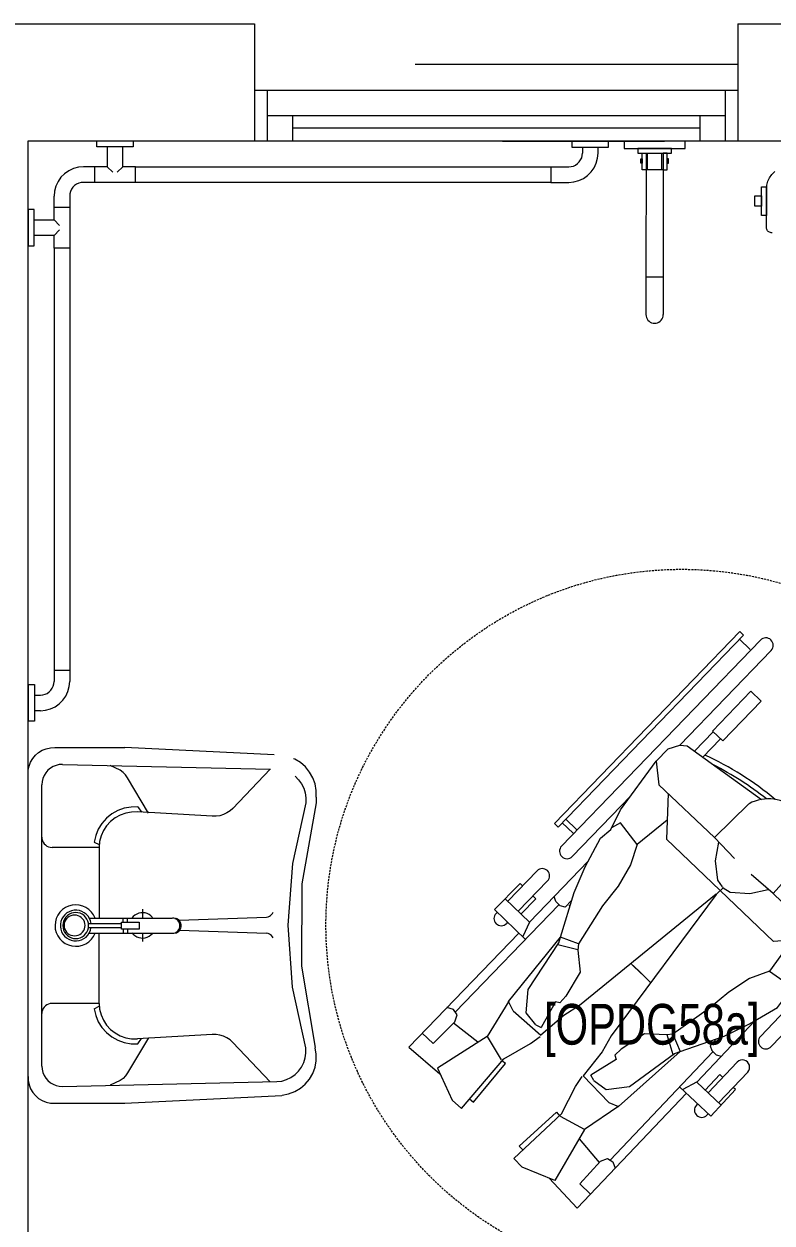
# Model space of a CAD drawing. Header units: millimetres. Extents: x -160614 to 59925, y -157025 to 0.
# Drawn here: x -138058 to -136586, y -96552 to -94193 of the extents above; entities that cross this region are included whole.
import ezdxf

# ---------------------------------------------------------------- set-up
doc = ezdxf.new("R2010")
doc.units = ezdxf.units.MM
doc.header["$LTSCALE"] = 8
doc.linetypes.add('HIDDEN2', pattern=[4.7625, 3.175, -1.5875])
doc.linetypes.add('TRATTEGGIATA', pattern=[0.75, 0.5, -0.25])
doc.layers.get('0').update_dxf_attribs({"color": 9, "lineweight": 5})
for name, color, linetype, lineweight in [('72_EGR_BASE_TEXT', 9, 'Continuous', 5), ('72_EGR_EQP_TAG', 9, 'Continuous', 5), ('Aluminum', 9, 'Continuous', 5), ('LOADING', 9, 'Continuous', 5), ('Proj', 9, 'Continuous', 5), ('SANIT', 9, 'Continuous', 5), ('Walls', 9, 'Continuous', 5)]:
    doc.layers.add(name, color=color, linetype=linetype, lineweight=lineweight)
doc.layers.get('0').off()
doc.layers.get('0').freeze()
doc.styles.add('X3G_ENTITY_2587F9', font='swisscl.ttf', dxfattribs={"height": 200})

# ---------------------------------------------------------------- blocks, each defined once
blk = doc.blocks.new('Wheelchair')
for p, q in [((9688.8, 4580.4), (9636.3, 4519)), ((9688.8, 4580.4), (9913.2, 4363.8)), ((9695.9, 4532.4), (9716, 4554.1)), ((9695.9, 4532.4), (9738.4, 4489.9)), ((9647.3, 4524.1), (9584.2, 4494.7)), ((9709.9, 4426.2), (9647.3, 4524.1)), ((9584.2, 4494.7), (9568.2, 4476.7)), ((9698.4, 4444.2), (9735.9, 4492.5)), ((9738.4, 4489.9), (9752.5, 4485)), ((9752.5, 4485), (9762.6, 4492.4)), ((9968.8, 4285), (9757.7, 4488.8)), ((9762.6, 4492.4), (9766.7, 4505.2)), ((9568.2, 4476.7), (9665.9, 4393.6)), ((9586.8, 4461), (9580.1, 4453.2)), ((9580.1, 4453.2), (9656.4, 4390)), ((9709.9, 4426.2), (9663.7, 4398.5)), ((9779.1, 4383.2), (9709.9, 4426.2)), ((9656.4, 4390), (9661.8, 4397.1)), ((9665.9, 4393.6), (9695.8, 4341.1)), ((9900.5, 4350.6), (9959.2, 4411.4)), ((9934.6, 4342.8), (9980.6, 4390.4)), ((9951.7, 4408.7), (9954.5, 4406)), ((9959.2, 4411.4), (10010.4, 4361.2)), ((9452.6, 4357.1), (9469.8, 4373.8)), ((9469.8, 4373.8), (9557.2, 4280)), ((9759.9, 4375.2), (9711.9, 4320.3)), ((9759.9, 4375.2), (9778.4, 4384.2)), ((9778.4, 4384.2), (9904.8, 4281.6)), ((9933.8, 4386.5), (9932, 4388.3)), ((10015.9, 4307.3), (9956.1, 4365)), ((9975.8, 4385.5), (10035.6, 4327.8)), ((9426, 4292.7), (9452.6, 4357.1)), ((9486.4, 4356), (9493.9, 4363)), ((9493.9, 4363), (9560.4, 4289.7)), ((9732.8, 4330.6), (9756, 4349.7)), ((9756, 4349.7), (9802, 4345.5)), ((9802, 4345.5), (9893.6, 4285.1)), ((9934.3, 4342.8), (9906.5, 4356.1)), ((9934.7, 4342.9), (10054.3, 4227.4)), ((9950.7, 4359.5), (9980.6, 4330.3)), ((10010.4, 4361.2), (10005.8, 4356.5)), ((9695.8, 4341.1), (9709.9, 4321.7)), ((9751.1, 4275.1), (9711.9, 4320.3)), ((9732.8, 4330.6), (9727.3, 4319.9)), ((9778.1, 4291.7), (9727.3, 4319.9)), ((9980.6, 4330.3), (9986.1, 4336)), ((9371.6, 4248.8), (9430.7, 4303.9)), ((9975.4, 4291.3), (9984.9, 4294.4)), ((9526.6, 4234.6), (9426, 4292.7)), ((9526.6, 4234.6), (9552.2, 4282)), ((9560.4, 4289.7), (9553.6, 4283.9)), ((9557.2, 4280), (9611, 4252.4)), ((9770.8, 4244.3), (9751.1, 4275.1)), ((9775.8, 4283), (9778.1, 4291.7)), ((9789, 4271.5), (9775.8, 4283)), ((9836.1, 4243.1), (9789, 4271.5)), ((9890.5, 4287.2), (9880.7, 4247.5)), ((9891.8, 4246.6), (9904.8, 4281.6)), ((9893.6, 4285.1), (9904.8, 4281.6)), ((9904.8, 4281.6), (9992.8, 4255.2)), ((9964, 4272.7), (9966.8, 4282.3)), ((9977.3, 4259.9), (9964, 4272.7)), ((9966.8, 4282.3), (9975.4, 4291.3)), ((10489.5, 3888.5), (10084.1, 4279.7)), ((10129.9, 4278.3), (10109.5, 4257.2)), ((10137.1, 4271.4), (10116.7, 4250.3)), ((10121.6, 4286.3), (10128.5, 4293.5)), ((10121.6, 4286.3), (10499.3, 3921.8)), ((10128.5, 4293.5), (10506.2, 3929)), ((9371.6, 4248.8), (9598.1, 4034.2)), ((9611, 4252.4), (9631.1, 4239.2)), ((9879.4, 4247.6), (9836.1, 4243.1)), ((9891.8, 4246.6), (9879.4, 4247.6)), ((9967.7, 4265.7), (9965.5, 4263.4)), ((9992.8, 4255.2), (10043.4, 4233.2)), ((10183.1, 4143.7), (10063.9, 4258.7)), ((9419.9, 4243.9), (9399.1, 4222.7)), ((9419.9, 4243.9), (9464.3, 4203.2)), ((9508.1, 4245.3), (9461.6, 4205.7)), ((9572.7, 4167.4), (9526.6, 4234.6)), ((9579.9, 4186.9), (9632.5, 4237.3)), ((9679.4, 4200.1), (9632.5, 4237.3)), ((9989.6, 3975.8), (9770.8, 4244.3)), ((9966.5, 4198.9), (9891.8, 4246.6)), ((10043.4, 4233.2), (10099.8, 4203.2)), ((9464.3, 4203.2), (9469.8, 4189.4)), ((9623.1, 4216), (9605.2, 4191.9)), ((9623.1, 4216), (9633.6, 4221.9)), ((9664, 4172.4), (9633.6, 4221.9)), ((9711.1, 4181.9), (9679.4, 4200.1)), ((10099.8, 4203.2), (10116.9, 4183)), ((9462.9, 4179), (9450.3, 4174.3)), ((9469.8, 4189.4), (9462.9, 4179)), ((9679.2, 3982.3), (9466.2, 4184.1)), ((9579.9, 4186.9), (9571.7, 4168)), ((9605.2, 4191.9), (9611.4, 4146.2)), ((9989.1, 3975.3), (9711.1, 4181.9)), ((10005.5, 4168.6), (9966.5, 4198.9)), ((10116.9, 4183), (10155.6, 4163.8)), ((10130.2, 4164), (10120, 4181.2)), ((9571.7, 4168), (9679.8, 4046.3)), ((9672.6, 4175.1), (9664, 4172.4)), ((9684.7, 4162.4), (9672.6, 4175.1)), ((9715.1, 4116.7), (9684.7, 4162.4)), ((10047.5, 4143.9), (10005.5, 4168.6)), ((10087.4, 4131), (10130.2, 4164)), ((10155.6, 4163.8), (10251.2, 4093.6)), ((9611.4, 4146.2), (9675.8, 4057.3)), ((9851.9, 4142.1), (9833.2, 4122.2)), ((9849, 4139.2), (9835.9, 4124.9)), ((10087.4, 4131), (10047.5, 4143.9)), ((10135, 4071.7), (10087.4, 4131)), ((9712.6, 4073.2), (9715.1, 4116.7)), ((9816.8, 4105.4), (9835.9, 4124.9)), ((10204.7, 4088.4), (10101.2, 3978.7)), ((10251.2, 4093.6), (10204.7, 4088.4)), ((10251.2, 4093.6), (10275.8, 4069.8)), ((9673.6, 4060.4), (9712.8, 4071.9)), ((9714.2, 4060.8), (9679.8, 4046.3)), ((9714.2, 4060.8), (9712.6, 4073.2)), ((9765.1, 3988.4), (9714.2, 4060.8)), ((10097.7, 4073.5), (9997.2, 3968.1)), ((10187.6, 4070.2), (10097.7, 4073.5)), ((10275.8, 4069.8), (10283, 4047)), ((9610.7, 4047.5), (9552.6, 3986.2)), ((9619.9, 4014.1), (9605.4, 4041.3)), ((9675.8, 4057.3), (9679.8, 4046.3)), ((9679.8, 4046.3), (9710.1, 3959.6)), ((10283, 4047), (10281.4, 4032.7)), ((10469.2, 3867.5), (10283.1, 4047.1)), ((9576.3, 4012.7), (9574.4, 4014.4)), ((9619.9, 4013.8), (9574.4, 3965.8)), ((9619.9, 4013.8), (9740.6, 3899.4)), ((10281.4, 4032.7), (10176, 3886.7)), ((10271, 4018.3), (10309.2, 3981.4)), ((9554.9, 3993.8), (9557.7, 3991.1)), ((9659, 3934.2), (9598.7, 3991.4)), ((9604, 3997), (9634.5, 3968.4)), ((9691.3, 3987.6), (9681.9, 3984.4)), ((9704.7, 3974.8), (9691.3, 3987.6)), ((9797.1, 3950.8), (9765.1, 3988.4)), ((10294.8, 3967.5), (10259.1, 4001.9)), ((9552.6, 3986.2), (9605, 3937.3)), ((9579.2, 3970.8), (9639.5, 3913.6)), ((9634.5, 3968.4), (9629, 3962.7)), ((9673.3, 3975.3), (9670.6, 3965.7)), ((9681.9, 3984.4), (9673.3, 3975.3)), ((9698.5, 3984.2), (9700.7, 3986.4)), ((9896.3, 3862.9), (9997.1, 3968)), ((9989.1, 3975.3), (9986.9, 3977.9)), ((10002.4, 3961.7), (9989.1, 3975.3)), ((9997.1, 3968.1), (9995.9, 3966.7)), ((10003.8, 3963), (10017, 3972.2)), ((10017, 3972.2), (10055.4, 3976.6)), ((10055.4, 3976.6), (10092.1, 3970.4)), ((10101.2, 3978.7), (10059.8, 3939.5)), ((10101.2, 3978.7), (10167.6, 3911)), ((10310.6, 3982.9), (10291.2, 3962.7)), ((10389.2, 3907.1), (10310.6, 3982.9)), ((9605, 3937.3), (9609.5, 3942)), ((9710.1, 3959.6), (9734.3, 3910)), ((9823.7, 3909.9), (9797.1, 3950.8)), ((9993.9, 3948), (9991.2, 3909.5)), ((10002.4, 3961.7), (9993.9, 3948)), ((10002.4, 3961.7), (10003.2, 3962.2)), ((10291.2, 3962.7), (10369.7, 3886.9)), ((10491.3, 3929.5), (10470.9, 3908.4)), ((10499.3, 3921.8), (10506.2, 3929)), ((9734.3, 3910), (9766.8, 3855.1)), ((9838.4, 3870.6), (9823.7, 3909.9)), ((9991.2, 3909.5), (9999, 3873.1)), ((9991.2, 3863.6), (10028.5, 3906.8)), ((10369.7, 3886.9), (10389.2, 3907.1)), ((9830, 3774.5), (9709.7, 3888.4)), ((9838.4, 3870.6), (9807.3, 3826.4)), ((9899.8, 3825.8), (9838.4, 3870.6)), ((9689.7, 3867.2), (10098.6, 3479.7)), ((9766.8, 3855.1), (9787.8, 3838.9)), ((9886.2, 3755.3), (9991.2, 3863.6)), ((9903.6, 3773.2), (9896.3, 3862.9)), ((9991.2, 3863.6), (10061.7, 3800.3)), ((9684.7, 3829.6), (9677.9, 3822.3)), ((9677.9, 3822.3), (10058.9, 3461.2)), ((9684.7, 3829.6), (10065.8, 3468.5)), ((9693.1, 3821.6), (9713.3, 3842.9)), ((9700.4, 3814.7), (9720.5, 3836)), ((9787.8, 3838.9), (9808.6, 3801)), ((9807.3, 3826.4), (9789.7, 3835.8)), ((9808.6, 3801), (9883.1, 3708.7)), ((9945.2, 3681.2), (10086.4, 3793)), ((9883.1, 3708.7), (9886.2, 3755.3)), ((9883.1, 3708.7), (9907.9, 3685.2)), ((10011, 3670.7), (9975, 3704.8)), ((9907.9, 3685.2), (9931, 3679)), ((9931, 3679), (9945.2, 3681.2)), ((9959.2, 3692.3), (9997.7, 3655.7)), ((10118.7, 3500.9), (9930.9, 3678.8)), ((9996.3, 3654.2), (10015.6, 3674.6)), ((10015.6, 3674.6), (10094.8, 3599.5)), ((10075.5, 3579.1), (9996.3, 3654.2)), ((10094.8, 3599.5), (10075.5, 3579.1)), ((10057.7, 3476.1), (10077.9, 3497.4)), ((10065.8, 3468.5), (10058.9, 3461.2))]:
    blk.add_line(p, q)
at = {"linetype": 'TRATTEGGIATA'}
blk.add_circle((9928.9, 4043.3), 700, dxfattribs=at)
for centre, radius, start, end in [((9941.8, 4398.5), 14.2, 46.0147, 226.0147), ((10025.7, 4317.5), 14.2, 226.0147, 46.0147), ((10074, 4269.2), 14.6, 46.0147, 226.0147), ((9564.6, 4004.1), 14.2, 46.5424, 226.5424), ((9694.4, 4260), 626.4, 320.2511, 335.2615), ((9694.4, 4260), 616.4, 321.5411, 333.0972), ((9649.3, 3923.9), 14.2, 226.5424, 46.5424), ((10097.1, 3872.9), 80.1, 316.0147, 28.3763), ((9699.7, 3877.8), 14.6, 46.5424, 226.5424), ((10479.4, 3878), 14.6, 226.0147, 46.0147), ((10096.6, 3872.4), 80.1, 244.1807, 316.5424), ((9692, 4257.4), 626.4, 297.2956, 312.306), ((9692, 4257.4), 616.4, 299.4599, 311.0159), ((10108.7, 3490.3), 14.6, 226.5424, 46.5424)]:
    blk.add_arc(centre, radius, start, end)
blk = doc.blocks.new('GF1')
at = {"layer": 'Aluminum', "color": 9}
for p, q in [((-137604.3, -94322.6), (-136652.9, -94322.6)), ((-137579.3, -94322.6), (-137579.3, -94422.6)), ((-136677.9, -94322.6), (-136677.9, -94422.6)), ((-137579.3, -94372.6), (-136677.9, -94372.6)), ((-137529.3, -94372.6), (-137529.3, -94422.6)), ((-136727.9, -94372.6), (-136727.9, -94422.6)), ((-136727.9, -94397.6), (-137529.3, -94397.6)), ((-137604.3, -94422.6), (-136652.9, -94422.6))]:
    blk.add_line(p, q, dxfattribs=at)
at = {"layer": 'Proj', "color": 9, "linetype": 'HIDDEN2', "ltscale": 25}
blk.add_line((-136652.9, -94272.6), (-137604.3, -94272.6), dxfattribs=at)
at = {"layer": 'SANIT', "color": 9}
for p, q in [((-137914.5, -94434.3), (-137914.5, -94422.6)), ((-137914.5, -94422.6), (-137842.5, -94422.6)), ((-137842.5, -94434.3), (-137914.5, -94434.3)), ((-137893.8, -94434.3), (-137893.8, -94473.7)), ((-137863.2, -94473.7), (-137863.2, -94434.3)), ((-137842.5, -94422.6), (-137842.5, -94434.3)), ((-137115.8, -94423.3), (-136797.2, -94423.3)), ((-136979.4, -94423.3), (-136907.4, -94423.3)), ((-136979.4, -94423.3), (-136979.4, -94435)), ((-136979.4, -94435), (-136907.4, -94435)), ((-136958.7, -94435), (-136958.7, -94446.7)), ((-136928.1, -94446.7), (-136928.1, -94435)), ((-136907.4, -94435), (-136907.4, -94423.3)), ((-136876.7, -94422.6), (-136876.7, -94437.6)), ((-136876.7, -94437.6), (-136756.7, -94437.6)), ((-136783.4, -94437.6), (-136850.1, -94437.6)), ((-136850.1, -94437.6), (-136850.1, -94446.8)), ((-136783.4, -94446.8), (-136783.4, -94437.6)), ((-136756.7, -94437.6), (-136756.7, -94422.6)), ((-136968.3, -94467.4), (-136965, -94464.1)), ((-136965, -94464.1), (-136962.3, -94460.2)), ((-136962.3, -94460.2), (-136960.3, -94456)), ((-136960.3, -94456), (-136959.1, -94451.4)), ((-136959.1, -94451.4), (-136958.7, -94446.7)), ((-136935.8, -94475.5), (-136931.6, -94466.4)), ((-136931.6, -94466.4), (-136929, -94456.7)), ((-136929, -94456.7), (-136928.1, -94446.7)), ((-136850.1, -94446.8), (-136783.4, -94446.8)), ((-136844.1, -94457.8), (-136841.1, -94457.8)), ((-136844.1, -94466.6), (-136844.1, -94457.8)), ((-136841.1, -94466.6), (-136844.1, -94466.6)), ((-136841.1, -94446.8), (-136833.7, -94446.8)), ((-136841.1, -94479.6), (-136841.1, -94446.8)), ((-136841.1, -94457.8), (-136841.1, -94466.6)), ((-136833.7, -94446.8), (-136833.8, -94690.7)), ((-136833.7, -94446.8), (-136833.7, -94479.6)), ((-136830.7, -94479.6), (-136830.7, -94446.8)), ((-136802.7, -94479.6), (-136802.7, -94446.8)), ((-136799.7, -94446.8), (-136799.8, -94690.7)), ((-136792.4, -94446.8), (-136799.7, -94446.8)), ((-136799.7, -94446.8), (-136799.7, -94479.6)), ((-136792.4, -94479.6), (-136792.4, -94446.8)), ((-136789.4, -94457.8), (-136792.4, -94457.8)), ((-136792.4, -94457.8), (-136792.4, -94466.6)), ((-136792.4, -94466.6), (-136789.4, -94466.6)), ((-136789.4, -94466.6), (-136789.4, -94457.8)), ((-137977.7, -94487.2), (-137984.8, -94494.3)), ((-137969.4, -94481.5), (-137977.7, -94487.2)), ((-137960.3, -94477.2), (-137969.4, -94481.5)), ((-137950.6, -94474.6), (-137960.3, -94477.2)), ((-137940.6, -94473.7), (-137950.6, -94474.6)), ((-137919, -94473.7), (-137940.6, -94473.7)), ((-137919, -94473.7), (-137919, -94504.3)), ((-137893.8, -94473.7), (-137919, -94473.7)), ((-137893.8, -94473.7), (-137883, -94484.5)), ((-137863.2, -94473.7), (-137874, -94484.5)), ((-137838, -94473.7), (-137863.2, -94473.7)), ((-137838, -94504.3), (-137838, -94473.7)), ((-137838, -94473.7), (-137020.8, -94473.7)), ((-137020.8, -94473.7), (-137020.8, -94504.3)), ((-137020.8, -94473.7), (-136985.7, -94473.7)), ((-136985.7, -94473.7), (-136981, -94473.3)), ((-136981, -94473.3), (-136976.5, -94472.1)), ((-136976.5, -94472.1), (-136972.2, -94470.1)), ((-136972.2, -94470.1), (-136968.3, -94467.4)), ((-136948.7, -94490.9), (-136941.6, -94483.8)), ((-136941.6, -94483.8), (-136935.8, -94475.5)), ((-136833.7, -94479.6), (-136841.1, -94479.6)), ((-136799.7, -94479.6), (-136833.7, -94479.6)), ((-136799.7, -94479.6), (-136792.4, -94479.6)), ((-136590.5, -94495.1), (-136586, -94488.7)), ((-136586, -94488.7), (-136580.5, -94483.1)), ((-137994.8, -94511.6), (-137997.4, -94521.3)), ((-137990.5, -94502.5), (-137994.8, -94511.6)), ((-137984.8, -94494.3), (-137990.5, -94502.5)), ((-137961.3, -94514), (-137964, -94517.8)), ((-137958, -94510.7), (-137961.3, -94514)), ((-137954.1, -94508), (-137958, -94510.7)), ((-137949.9, -94506), (-137954.1, -94508)), ((-137945.3, -94504.7), (-137949.9, -94506)), ((-137940.6, -94504.3), (-137945.3, -94504.7)), ((-137020.8, -94504.3), (-137940.6, -94504.3)), ((-137020.8, -94504.3), (-136985.7, -94504.3)), ((-136985.7, -94504.3), (-136975.7, -94503.5)), ((-136975.7, -94503.5), (-136966, -94500.9)), ((-136966, -94500.9), (-136956.9, -94496.6)), ((-136956.9, -94496.6), (-136948.7, -94490.9)), ((-136606.5, -94569.6), (-136606.5, -94513.1)), ((-136606.5, -94513.1), (-136596.5, -94513.1)), ((-136596.5, -94517.6), (-136595.8, -94509.8)), ((-136596.5, -94593.4), (-136596.5, -94513.1)), ((-136596.5, -94513.1), (-136596.5, -94569.6)), ((-136595.8, -94509.8), (-136593.8, -94502.2)), ((-136593.8, -94502.2), (-136590.5, -94495.1)), ((-137997.4, -94521.3), (-137998.2, -94531.3)), ((-137998.2, -94552.9), (-137998.2, -94531.3)), ((-137967.2, -94526.6), (-137967.6, -94531.3)), ((-137967.6, -94531.3), (-137967.6, -94633.9)), ((-137966, -94522.1), (-137967.2, -94526.6)), ((-137964, -94517.8), (-137966, -94522.1)), ((-136619.5, -94551.1), (-136619.5, -94530.6)), ((-136619.5, -94530.6), (-136606.5, -94530.6)), ((-136606.5, -94530.6), (-136606.5, -94551.1)), ((-136596.5, -94565.6), (-136596.5, -94517.6)), ((-138037.7, -94557.4), (-138049.4, -94557.4)), ((-138049.4, -94557.4), (-138049.4, -94629.4)), ((-138037.7, -94629.4), (-138037.7, -94557.4)), ((-137998.2, -94578.1), (-137998.2, -94552.9)), ((-137998.2, -94552.9), (-137967.6, -94552.9)), ((-136606.5, -94551.1), (-136619.5, -94551.1)), ((-138037.7, -94578.1), (-137998.2, -94578.1)), ((-137998.2, -94578.1), (-137987.4, -94588.9)), ((-136596.5, -94569.6), (-136606.5, -94569.6)), ((-137998.2, -94608.7), (-138037.7, -94608.7)), ((-137998.2, -94608.7), (-137987.4, -94597.9)), ((-137998.2, -94633.9), (-137998.2, -94608.7)), ((-136596.4, -94595.1), (-136596.5, -94593.4)), ((-136596, -94596.6), (-136596.4, -94595.1)), ((-136595.3, -94598.1), (-136596, -94596.6)), ((-136594.5, -94599.5), (-136595.3, -94598.1)), ((-136593.4, -94600.7), (-136594.5, -94599.5)), ((-136592.1, -94601.7), (-136593.4, -94600.7)), ((-136590.6, -94602.5), (-136592.1, -94601.7)), ((-136589.1, -94603.1), (-136590.6, -94602.5)), ((-136587.5, -94603.4), (-136589.1, -94603.1)), ((-136585.8, -94603.4), (-136587.5, -94603.4)), ((-138049.4, -94629.4), (-138037.7, -94629.4)), ((-137967.6, -94633.9), (-137998.2, -94633.9)), ((-137998.2, -94633.9), (-137998.2, -95464.7)), ((-137967.6, -94633.9), (-137967.6, -95464.7)), ((-136833.8, -94690.7), (-136833.8, -94764.4)), ((-136799.8, -94690.7), (-136833.8, -94690.7)), ((-136799.8, -94690.7), (-136799.8, -94764.4)), ((-136833.8, -94764.4), (-136833.5, -94767.4)), ((-136833.5, -94767.4), (-136832.7, -94770.2)), ((-136832.7, -94770.2), (-136831.5, -94772.9)), ((-136831.5, -94772.9), (-136829.8, -94775.3)), ((-136803.7, -94775.3), (-136802, -94772.9)), ((-136802, -94772.9), (-136800.8, -94770.2)), ((-136800.8, -94770.2), (-136800, -94767.4)), ((-136800, -94767.4), (-136799.8, -94764.4)), ((-136829.8, -94775.3), (-136827.7, -94777.4)), ((-136827.7, -94777.4), (-136825.3, -94779.1)), ((-136825.3, -94779.1), (-136822.6, -94780.4)), ((-136822.6, -94780.4), (-136819.7, -94781.1)), ((-136819.7, -94781.1), (-136816.8, -94781.4)), ((-136816.8, -94781.4), (-136813.8, -94781.1)), ((-136813.8, -94781.1), (-136810.9, -94780.4)), ((-136810.9, -94780.4), (-136808.3, -94779.1)), ((-136808.3, -94779.1), (-136805.8, -94777.4)), ((-136805.8, -94777.4), (-136803.7, -94775.3)), ((-137998.2, -95464.7), (-137998.2, -95486.3)), ((-137967.6, -95464.7), (-137998.1, -95464.7)), ((-137967.6, -95464.7), (-137967.6, -95486.3)), ((-138048.6, -95564.6), (-138048.6, -95492.6)), ((-138048.6, -95492.6), (-138036.9, -95492.6)), ((-138036.9, -95492.6), (-138036.9, -95564.6)), ((-138007.9, -95507), (-138004.6, -95503.6)), ((-138004.6, -95503.6), (-138001.9, -95499.8)), ((-138001.9, -95499.8), (-137999.9, -95495.5)), ((-137999.9, -95495.5), (-137998.6, -95491)), ((-137998.6, -95491), (-137998.2, -95486.3)), ((-137971.1, -95506), (-137968.5, -95496.3)), ((-137968.5, -95496.3), (-137967.6, -95486.3)), ((-138036.9, -95513.3), (-138025.2, -95513.3)), ((-138025.2, -95513.3), (-138020.5, -95512.9)), ((-138020.5, -95512.9), (-138016, -95511.6)), ((-138016, -95511.6), (-138011.7, -95509.7)), ((-138011.7, -95509.7), (-138007.9, -95507)), ((-137988.2, -95530.4), (-137981.1, -95523.3)), ((-137981.1, -95523.3), (-137975.4, -95515.1)), ((-137975.4, -95515.1), (-137971.1, -95506)), ((-138025.2, -95543.9), (-138036.9, -95543.9)), ((-138025.2, -95543.9), (-138015.2, -95543)), ((-138015.2, -95543), (-138005.5, -95540.4)), ((-138005.5, -95540.4), (-137996.4, -95536.2)), ((-137996.4, -95536.2), (-137988.2, -95530.4)), ((-138036.9, -95564.6), (-138048.6, -95564.6)), ((-138028.7, -95626), (-138021.5, -95621.7)), ((-138021.5, -95621.7), (-138013.7, -95618.6)), ((-138013.7, -95618.6), (-138005.5, -95616.9)), ((-138005.5, -95616.9), (-137997.1, -95616.5)), ((-137997.1, -95616.5), (-137859, -95616.5)), ((-137565.6, -95630.8), (-137859, -95616.5)), ((-138047.6, -95652.7), (-138044.6, -95645)), ((-138044.6, -95645), (-138040.4, -95637.8)), ((-138040.4, -95637.8), (-138035, -95631.4)), ((-138035, -95631.4), (-138028.7, -95626)), ((-137524.7, -95639.4), (-137527.5, -95638.4)), ((-137513.6, -95646), (-137524.7, -95639.4)), ((-137503.7, -95654.5), (-137513.6, -95646)), ((-138049.4, -95669.1), (-138049.2, -95660.9)), ((-138049.2, -95660.9), (-138047.6, -95652.7)), ((-138014.6, -95665.8), (-138018, -95671.2)), ((-138010.5, -95661), (-138014.6, -95665.8)), ((-138005.6, -95656.9), (-138010.5, -95661)), ((-138000.1, -95653.7), (-138005.6, -95656.9)), ((-137994.2, -95651.4), (-138000.1, -95653.7)), ((-137988, -95650), (-137994.2, -95651.4)), ((-137981.6, -95649.6), (-137988, -95650)), ((-137981.6, -95649.6), (-137572.4, -95658.7)), ((-137868.2, -95661), (-137887.7, -95651.7)), ((-137862.6, -95665.2), (-137868.2, -95661)), ((-137857.8, -95670.3), (-137862.6, -95665.2)), ((-137853.7, -95676), (-137857.8, -95670.3)), ((-137573, -95658.7), (-137646.7, -95736)), ((-137495.5, -95664.5), (-137503.7, -95654.5)), ((-137489.1, -95675.7), (-137495.5, -95664.5)), ((-138022, -95683.3), (-138022.5, -95689.6)), ((-138022.5, -96243.1), (-138022.5, -95689.6)), ((-138020.5, -95677.1), (-138022, -95683.3)), ((-138018, -95671.2), (-138020.5, -95677.1)), ((-137812.8, -95745.2), (-137853.7, -95676)), ((-137524.2, -95673), (-137517.2, -95679.8)), ((-137517.2, -95679.8), (-137511.5, -95687.7)), ((-137511.5, -95687.7), (-137507, -95696.4)), ((-137484.7, -95687.9), (-137489.1, -95675.7)), ((-137482.6, -95700.7), (-137484.7, -95687.9)), ((-137507, -95696.4), (-137504.1, -95705.6)), ((-137504.1, -95705.6), (-137502.7, -95715.2)), ((-137502.7, -95715.2), (-137503, -95724.9)), ((-137482.6, -95713.7), (-137482.6, -95700.7)), ((-137482.6, -95713.7), (-137482.6, -95724.9)), ((-137872.9, -95740.4), (-137884.7, -95747)), ((-137860.2, -95735.8), (-137872.9, -95740.4)), ((-137846.9, -95733.4), (-137860.2, -95735.8)), ((-137833.3, -95733.2), (-137846.9, -95733.4)), ((-137833.3, -95733.2), (-137826.6, -95743.6)), ((-137652.2, -95740.9), (-137658.4, -95745)), ((-137646.7, -95736), (-137652.2, -95740.9)), ((-137503, -95724.9), (-137529.4, -95844.3)), ((-137482.6, -95724.9), (-137510.6, -95884.5)), ((-137895.2, -95755.4), (-137904.2, -95765.5)), ((-137884.7, -95747), (-137895.2, -95755.4)), ((-137887.4, -95761.8), (-137895.2, -95770.3)), ((-137878.3, -95754.7), (-137887.4, -95761.8)), ((-137868.2, -95749.2), (-137878.3, -95754.7)), ((-137857.2, -95745.4), (-137868.2, -95749.2)), ((-137845.8, -95743.3), (-137857.2, -95745.4)), ((-137834.3, -95743.1), (-137845.8, -95743.3)), ((-137687, -95751.6), (-137834.3, -95743.1)), ((-137679.5, -95751.5), (-137687, -95751.6)), ((-137672.2, -95750.4), (-137679.5, -95751.5)), ((-137665.1, -95748.2), (-137672.2, -95750.4)), ((-137658.4, -95745), (-137665.1, -95748.2)), ((-137911.3, -95776.9), (-137916.3, -95789.3)), ((-137904.2, -95765.5), (-137911.3, -95776.9)), ((-137901.4, -95779.9), (-137906, -95790.3)), ((-137895.2, -95770.3), (-137901.4, -95779.9)), ((-138022.5, -95792.8), (-138022.2, -95796.3)), ((-138022.2, -95796.3), (-138021.3, -95799.6)), ((-138021.3, -95799.6), (-138019.8, -95802.8)), ((-138019.8, -95802.8), (-138017.8, -95805.6)), ((-138017.8, -95805.6), (-138015.3, -95808.1)), ((-138015.3, -95808.1), (-138012.4, -95810.1)), ((-138012.4, -95810.1), (-138009.2, -95811.5)), ((-138009.2, -95811.5), (-138005.8, -95812.4)), ((-137916.3, -95789.3), (-137919.2, -95802.3)), ((-137919.2, -95802.3), (-137909.6, -95807.3)), ((-137908.9, -95801.4), (-137909.8, -95812.8)), ((-137906, -95790.3), (-137908.9, -95801.4)), ((-138005.8, -95812.4), (-138002.2, -95812.8)), ((-137909.8, -95812.8), (-138002.2, -95812.8)), ((-137909.8, -95812.8), (-137909.8, -95952)), ((-137529.4, -95844.3), (-137538.4, -95966.1)), ((-137510.6, -95884.5), (-137511.3, -96046.6)), ((-137969.7, -95928.3), (-137976.1, -95931.3)), ((-137962.9, -95926.4), (-137969.7, -95928.3)), ((-137955.9, -95925.8), (-137962.9, -95926.4)), ((-137948.8, -95926.4), (-137955.9, -95925.8)), ((-137942, -95928.2), (-137948.8, -95926.4)), ((-137935.6, -95931.1), (-137942, -95928.2)), ((-137994, -95952.5), (-137995.8, -95959.3)), ((-137991, -95946.1), (-137994, -95952.5)), ((-137986.9, -95940.3), (-137991, -95946.1)), ((-137981.9, -95935.3), (-137986.9, -95940.3)), ((-137980.5, -95949.2), (-137983.1, -95953.7)), ((-137976.1, -95931.3), (-137981.9, -95935.3)), ((-137977.2, -95945.3), (-137980.5, -95949.2)), ((-137975.1, -95950.1), (-137977.6, -95953.8)), ((-137973.2, -95941.9), (-137977.2, -95945.3)), ((-137974, -95953.2), (-137976, -95956.2)), ((-137971.9, -95947), (-137975.1, -95950.1)), ((-137971.4, -95950.7), (-137974, -95953.2)), ((-137968.8, -95939.3), (-137973.2, -95941.9)), ((-137968.3, -95944.4), (-137971.9, -95947)), ((-137968.4, -95948.7), (-137971.4, -95950.7)), ((-137963.9, -95937.4), (-137968.8, -95939.3)), ((-137965.2, -95947.2), (-137968.4, -95948.7)), ((-137964.3, -95942.5), (-137968.3, -95944.4)), ((-137961.7, -95946.3), (-137965.2, -95947.2)), ((-137960.1, -95941.4), (-137964.3, -95942.5)), ((-137958.8, -95936.5), (-137963.9, -95937.4)), ((-137958.1, -95946), (-137961.7, -95946.3)), ((-137955.7, -95941), (-137960.1, -95941.4)), ((-137953.6, -95936.4), (-137958.8, -95936.5)), ((-137954.5, -95946.3), (-137958.1, -95946)), ((-137951.3, -95941.4), (-137955.7, -95941)), ((-137951, -95947.2), (-137954.5, -95946.3)), ((-137948.5, -95937.2), (-137953.6, -95936.4)), ((-137947, -95942.5), (-137951.3, -95941.4)), ((-137947.7, -95948.7), (-137951, -95947.2)), ((-137943.6, -95938.8), (-137948.5, -95937.2)), ((-137944.8, -95950.7), (-137947.7, -95948.7)), ((-137943, -95944.4), (-137947, -95942.5)), ((-137942.2, -95953.2), (-137944.8, -95950.7)), ((-137939, -95941.3), (-137943.6, -95938.8)), ((-137939.4, -95947), (-137943, -95944.4)), ((-137940.1, -95956.2), (-137942.2, -95953.2)), ((-137936.3, -95950.1), (-137939.4, -95947)), ((-137934.9, -95944.5), (-137939, -95941.3)), ((-137933.7, -95953.8), (-137936.3, -95950.1)), ((-137929.7, -95935.1), (-137935.6, -95931.1)), ((-137931.4, -95948.4), (-137934.9, -95944.5)), ((-137928.7, -95952.8), (-137931.4, -95948.4)), ((-137924.7, -95940), (-137929.7, -95935.1)), ((-137929.1, -95952), (-137766, -95952)), ((-137926.7, -95957.6), (-137928.7, -95952.8)), ((-137920.6, -95945.8), (-137924.7, -95940)), ((-137917.5, -95952.1), (-137920.6, -95945.8)), ((-137862.6, -95959.7), (-137862.6, -95951.6)), ((-137853.7, -95959.7), (-137853.7, -95951.6)), ((-137842.4, -95949), (-137845.1, -95952.3)), ((-137839.2, -95946.2), (-137842.4, -95949)), ((-137835.6, -95944), (-137839.2, -95946.2)), ((-137831.7, -95942.4), (-137835.6, -95944)), ((-137827.5, -95941.6), (-137831.7, -95942.4)), ((-137823.3, -95941.4), (-137827.5, -95941.6)), ((-137824.4, -95934.6), (-137824.4, -95952)), ((-137819.1, -95941.9), (-137823.3, -95941.4)), ((-137815, -95943.2), (-137819.1, -95941.9)), ((-137811.3, -95945.1), (-137815, -95943.2)), ((-137807.8, -95947.6), (-137811.3, -95945.1)), ((-137804.9, -95950.7), (-137807.8, -95947.6)), ((-137762.9, -95952.2), (-137765.5, -95952)), ((-137760.4, -95952.9), (-137762.9, -95952.2)), ((-137760.6, -95952.8), (-137757.5, -95952.8)), ((-137758.1, -95954), (-137760.4, -95952.9)), ((-137755.2, -95954), (-137757.5, -95952.8)), ((-137752.4, -95956), (-137580.1, -95949.8)), ((-137580.1, -95949.8), (-137577.3, -95949.2)), ((-137577.3, -95949.2), (-137574.8, -95948.2)), ((-137574.8, -95948.2), (-137572.4, -95946.8)), ((-137572.4, -95946.8), (-137570.3, -95944.9)), ((-137570.3, -95944.9), (-137568.5, -95942.8)), ((-137568.5, -95942.8), (-137567.2, -95940.4)), ((-137995.8, -95959.3), (-137996.5, -95966.3)), ((-137996.5, -95966.3), (-137995.9, -95973.4)), ((-137995.9, -95973.4), (-137994.2, -95980.2)), ((-137985.8, -95963.7), (-137985.9, -95968.9)), ((-137985.9, -95968.9), (-137985.1, -95974)), ((-137984.9, -95958.6), (-137985.8, -95963.7)), ((-137985.1, -95974), (-137983.4, -95978.9)), ((-137983.1, -95953.7), (-137984.9, -95958.6)), ((-137980.6, -95962.2), (-137981, -95966.6)), ((-137981, -95966.6), (-137980.6, -95971.1)), ((-137979.5, -95957.8), (-137980.6, -95962.2)), ((-137980.6, -95971.1), (-137979.5, -95975.4)), ((-137977.6, -95953.8), (-137979.5, -95957.8)), ((-137979.5, -95975.4), (-137977.6, -95979.5)), ((-137978.5, -95962.8), (-137978.8, -95966.4)), ((-137978.8, -95966.4), (-137978.5, -95969.9)), ((-137977.6, -95959.4), (-137978.5, -95962.8)), ((-137978.5, -95969.9), (-137977.6, -95973.3)), ((-137976, -95956.2), (-137977.6, -95959.4)), ((-137977.6, -95973.3), (-137976, -95976.6)), ((-137976, -95976.6), (-137974, -95979.5)), ((-137942.2, -95979.5), (-137940.1, -95976.6)), ((-137938.6, -95959.4), (-137940.1, -95956.2)), ((-137940.1, -95976.6), (-137938.6, -95973.3)), ((-137937.7, -95962.8), (-137938.6, -95959.4)), ((-137938.6, -95973.3), (-137937.7, -95969.9)), ((-137937.4, -95966.4), (-137937.7, -95962.8)), ((-137937.7, -95969.9), (-137937.4, -95966.4)), ((-137931.9, -95957.8), (-137933.7, -95953.8)), ((-137933.7, -95979.5), (-137931.9, -95975.4)), ((-137930.7, -95962.2), (-137931.9, -95957.8)), ((-137931.9, -95975.4), (-137930.7, -95971.1)), ((-137930.3, -95966.6), (-137930.7, -95962.2)), ((-137930.7, -95971.1), (-137930.3, -95966.6)), ((-137930.3, -95962.6), (-137865.4, -95962.6)), ((-137930.3, -95970.6), (-137865.4, -95970.6)), ((-137929, -95981), (-137926.9, -95976.3)), ((-137926.9, -95976.3), (-137925.7, -95971.2)), ((-137925.6, -95962.6), (-137926.7, -95957.6)), ((-137925.7, -95971.2), (-137925.7, -95971.2)), ((-137865.4, -95959.7), (-137831.2, -95959.7)), ((-137865.4, -95974), (-137865.4, -95959.7)), ((-137831.2, -95974), (-137865.4, -95974)), ((-137862.6, -95974), (-137862.6, -95981.6)), ((-137853.7, -95974), (-137853.7, -95981.6)), ((-137831.2, -95959.7), (-137831.2, -95974)), ((-137756, -95955.5), (-137758.1, -95954)), ((-137754.1, -95957.3), (-137756, -95955.5)), ((-137756, -95978.2), (-137754.1, -95976.3)), ((-137753.2, -95955.5), (-137755.2, -95954)), ((-137752.7, -95959.4), (-137754.1, -95957.3)), ((-137754.1, -95976.3), (-137752.7, -95974.2)), ((-137751.5, -95957.4), (-137753.2, -95955.5)), ((-137753.2, -95978.1), (-137751.5, -95976.2)), ((-137751.6, -95961.7), (-137752.7, -95959.4)), ((-137752.7, -95974.2), (-137751.6, -95971.9)), ((-137750.9, -95964.2), (-137751.6, -95961.7)), ((-137751.6, -95971.9), (-137750.9, -95969.4)), ((-137750.1, -95959.5), (-137751.5, -95957.4)), ((-137751.5, -95976.2), (-137750.1, -95974.1)), ((-137751.4, -95976), (-137580.1, -95981.7)), ((-137750.7, -95966.8), (-137750.9, -95964.2)), ((-137750.9, -95969.4), (-137750.7, -95966.8)), ((-137749, -95961.8), (-137750.1, -95959.5)), ((-137750.1, -95974.1), (-137749, -95971.8)), ((-137748.4, -95964.3), (-137749, -95961.8)), ((-137749, -95971.8), (-137748.4, -95969.3)), ((-137748.2, -95966.8), (-137748.4, -95964.3)), ((-137748.4, -95969.3), (-137748.2, -95966.8)), ((-137538.4, -95966.1), (-137529.7, -96088.1)), ((-137994.2, -95980.2), (-137991.2, -95986.7)), ((-137991.2, -95986.7), (-137987.2, -95992.5)), ((-137987.2, -95992.5), (-137982.3, -95997.6)), ((-137983.4, -95978.9), (-137980.9, -95983.5)), ((-137982.3, -95997.6), (-137976.6, -96001.7)), ((-137980.9, -95983.5), (-137977.6, -95987.5)), ((-137977.6, -95979.5), (-137975.1, -95983.1)), ((-137977.6, -95987.5), (-137973.7, -95991)), ((-137975.1, -95983.1), (-137971.9, -95986.3)), ((-137974, -95979.5), (-137971.4, -95982)), ((-137973.7, -95991), (-137969.3, -95993.7)), ((-137971.9, -95986.3), (-137968.3, -95988.8)), ((-137971.4, -95982), (-137968.4, -95984)), ((-137969.3, -95993.7), (-137964.5, -95995.6)), ((-137968.4, -95984), (-137965.2, -95985.5)), ((-137968.3, -95988.8), (-137964.3, -95990.7)), ((-137965.2, -95985.5), (-137961.7, -95986.5)), ((-137964.5, -95995.6), (-137959.4, -95996.7)), ((-137964.3, -95990.7), (-137960.1, -95991.9)), ((-137961.7, -95986.5), (-137958.1, -95986.8)), ((-137960.1, -95991.9), (-137955.7, -95992.3)), ((-137959.4, -95996.7), (-137954.2, -95996.9)), ((-137958.1, -95986.8), (-137954.5, -95986.5)), ((-137955.7, -95992.3), (-137951.3, -95991.9)), ((-137954.5, -95986.5), (-137951, -95985.5)), ((-137954.2, -95996.9), (-137949.1, -95996.2)), ((-137951.3, -95991.9), (-137947, -95990.7)), ((-137951, -95985.5), (-137947.7, -95984)), ((-137949.1, -95996.2), (-137944.1, -95994.7)), ((-137947.7, -95984), (-137944.8, -95982)), ((-137947, -95990.7), (-137943, -95988.8)), ((-137944.8, -95982), (-137942.2, -95979.5)), ((-137944.1, -95994.7), (-137939.5, -95992.3)), ((-137943, -95988.8), (-137939.4, -95986.3)), ((-137939.5, -95992.3), (-137935.4, -95989.2)), ((-137939.4, -95986.3), (-137936.3, -95983.1)), ((-137936.3, -95983.1), (-137933.7, -95979.5)), ((-137936, -96002.4), (-137930.2, -95998.5)), ((-137935.4, -95989.2), (-137931.8, -95985.4)), ((-137931.8, -95985.4), (-137929, -95981)), ((-137930.2, -95998.5), (-137925, -95993.6)), ((-137929.3, -95981.6), (-137765.5, -95981.6)), ((-137925, -95993.6), (-137920.8, -95987.9)), ((-137920.8, -95987.9), (-137917.7, -95981.6)), ((-137917.7, -95981.6), (-137917.7, -95981.6)), ((-137909.8, -96120), (-137909.8, -95981)), ((-137844.4, -95981), (-137842.5, -95983.6)), ((-137842.5, -95983.6), (-137839.3, -95986.4)), ((-137839.3, -95986.4), (-137835.7, -95988.6)), ((-137835.7, -95988.6), (-137831.8, -95990.2)), ((-137831.8, -95990.2), (-137827.6, -95991.1)), ((-137827.6, -95991.1), (-137823.4, -95991.3)), ((-137824.4, -95981), (-137824.4, -95998.1)), ((-137823.4, -95991.3), (-137819.2, -95990.8)), ((-137819.2, -95990.8), (-137815.1, -95989.6)), ((-137815.1, -95989.6), (-137811.4, -95987.7)), ((-137811.4, -95987.7), (-137807.9, -95985.2)), ((-137807.9, -95985.2), (-137805, -95982.1)), ((-137765.5, -95981.6), (-137762.9, -95981.4)), ((-137762.9, -95981.4), (-137760.4, -95980.7)), ((-137760.6, -95980.8), (-137757.5, -95980.8)), ((-137760.4, -95980.7), (-137758.1, -95979.6)), ((-137758.1, -95979.6), (-137756, -95978.2)), ((-137757.5, -95980.8), (-137755.2, -95979.6)), ((-137755.2, -95979.6), (-137753.2, -95978.1)), ((-137577.3, -95982.2), (-137580.1, -95981.7)), ((-137574.8, -95983.3), (-137577.3, -95982.2)), ((-137572.4, -95984.7), (-137574.8, -95983.3)), ((-137570.3, -95986.5), (-137572.4, -95984.7)), ((-137568.5, -95988.7), (-137570.3, -95986.5)), ((-137567.2, -95991.1), (-137568.5, -95988.7)), ((-137976.6, -96001.7), (-137970.2, -96004.8)), ((-137970.2, -96004.8), (-137963.4, -96006.7)), ((-137963.4, -96006.7), (-137956.4, -96007.4)), ((-137956.4, -96007.4), (-137949.4, -96007)), ((-137949.4, -96007), (-137942.5, -96005.3)), ((-137942.5, -96005.3), (-137936, -96002.4)), ((-137511.3, -96046.6), (-137484.8, -96206.4)), ((-137529.7, -96088.1), (-137503.7, -96207.5)), ((-138022.2, -96136.4), (-138022.5, -96139.9)), ((-138021.3, -96133.1), (-138022.2, -96136.4)), ((-138019.8, -96129.9), (-138021.3, -96133.1)), ((-138017.8, -96127.1), (-138019.8, -96129.9)), ((-138015.3, -96124.6), (-138017.8, -96127.1)), ((-138012.4, -96122.6), (-138015.3, -96124.6)), ((-138009.2, -96121.2), (-138012.4, -96122.6)), ((-138005.8, -96120.3), (-138009.2, -96121.2)), ((-138002.2, -96120), (-138005.8, -96120.3)), ((-137909.8, -96120), (-138002.2, -96120)), ((-137919.2, -96130.4), (-137909.6, -96125.4)), ((-137919.2, -96130.4), (-137916.3, -96143.5)), ((-137909.8, -96120), (-137908.9, -96131.3)), ((-137908.9, -96131.3), (-137906, -96142.4)), ((-137916.3, -96143.5), (-137911.3, -96155.8)), ((-137911.3, -96155.8), (-137904.2, -96167.2)), ((-137906, -96142.4), (-137901.4, -96152.9)), ((-137901.4, -96152.9), (-137895.2, -96162.4)), ((-137895.2, -96162.4), (-137887.4, -96170.9)), ((-137904.2, -96167.2), (-137895.2, -96177.3)), ((-137895.2, -96177.3), (-137884.7, -96185.7)), ((-137887.4, -96170.9), (-137878.3, -96178)), ((-137884.7, -96185.7), (-137872.9, -96192.3)), ((-137878.3, -96178), (-137868.2, -96183.5)), ((-137868.2, -96183.5), (-137857.2, -96187.4)), ((-137857.2, -96187.4), (-137845.8, -96189.4)), ((-137812.8, -96187.6), (-137853.7, -96256.7)), ((-137845.8, -96189.4), (-137834.3, -96189.6)), ((-137687, -96181.1), (-137834.3, -96189.6)), ((-137833.3, -96199.5), (-137826.6, -96189.1)), ((-137679.5, -96181.2), (-137687, -96181.1)), ((-137672.2, -96182.3), (-137679.5, -96181.2)), ((-137665.1, -96184.5), (-137672.2, -96182.3)), ((-137658.4, -96187.7), (-137665.1, -96184.5)), ((-137652.2, -96191.8), (-137658.4, -96187.7)), ((-137872.9, -96192.3), (-137860.2, -96196.9)), ((-137860.2, -96196.9), (-137846.9, -96199.3)), ((-137846.9, -96199.3), (-137833.3, -96199.5)), ((-137646.7, -96196.7), (-137652.2, -96191.8)), ((-137573, -96274), (-137646.7, -96196.7)), ((-137503.7, -96207.5), (-137503.7, -96207.5)), ((-137502.8, -96217.5), (-137503, -96207.8)), ((-137482.5, -96219.9), (-137484.6, -96207.2)), ((-137511.5, -96245), (-137507.1, -96236.4)), ((-137507.1, -96236.4), (-137504.1, -96227.1)), ((-137504.1, -96227.1), (-137502.8, -96217.5)), ((-137484.9, -96245.4), (-137482.6, -96232.8)), ((-137482.6, -96232.8), (-137482.5, -96219.9)), ((-138022.5, -96243.1), (-138022, -96249.4)), ((-138022, -96249.4), (-138020.5, -96255.6)), ((-138020.5, -96255.6), (-138018, -96261.5)), ((-137853.7, -96256.7), (-137857.8, -96262.4)), ((-137532.3, -96265.4), (-137524.2, -96259.7)), ((-137524.2, -96259.7), (-137517.2, -96252.9)), ((-137517.2, -96252.9), (-137511.5, -96245)), ((-137495.8, -96268.6), (-137489.3, -96257.5)), ((-137489.3, -96257.5), (-137484.9, -96245.4)), ((-138049.4, -96263.6), (-138049.2, -96271.8)), ((-138049.2, -96271.8), (-138047.6, -96280)), ((-138047.6, -96280), (-138044.6, -96287.7)), ((-138018, -96261.5), (-138014.6, -96266.9)), ((-138014.6, -96266.9), (-138010.5, -96271.7)), ((-138010.5, -96271.7), (-138005.6, -96275.8)), ((-138005.6, -96275.8), (-138000.1, -96279)), ((-138000.1, -96279), (-137994.2, -96281.3)), ((-137994.2, -96281.3), (-137988, -96282.7)), ((-137988, -96282.7), (-137981.6, -96283.1)), ((-137981.6, -96283.1), (-137560.3, -96273.7)), ((-137868.2, -96271.7), (-137887.7, -96281)), ((-137862.6, -96267.5), (-137868.2, -96271.7)), ((-137857.8, -96262.4), (-137862.6, -96267.5)), ((-137560.3, -96273.7), (-137550.5, -96272.5)), ((-137550.5, -96272.5), (-137541.1, -96269.6)), ((-137541.1, -96269.6), (-137532.3, -96265.4)), ((-137513.8, -96286.9), (-137504, -96278.5)), ((-137504, -96278.5), (-137495.8, -96268.6)), ((-138044.6, -96287.7), (-138040.4, -96294.9)), ((-138040.4, -96294.9), (-138035, -96301.3)), ((-138035, -96301.3), (-138028.7, -96306.7)), ((-138028.7, -96306.7), (-138021.5, -96311)), ((-137859, -96316.2), (-137550, -96301.1)), ((-137549.6, -96300.3), (-137536.9, -96297.9)), ((-137536.9, -96297.9), (-137524.9, -96293.4)), ((-137524.9, -96293.4), (-137513.8, -96286.9)), ((-138021.5, -96311), (-138013.7, -96314.1)), ((-138013.7, -96314.1), (-138005.5, -96315.8)), ((-138005.5, -96315.8), (-137997.1, -96316.2)), ((-137997.1, -96316.2), (-137859.1, -96316.2))]:
    blk.add_line(p, q, dxfattribs=at)
at = {"layer": 'Walls', "color": 9}
for p, q in [((-139527.8, -94192.6), (-137604.3, -94192.6)), ((-137604.3, -94192.6), (-137604.3, -94422.6)), ((-136652.9, -94192.6), (-134908, -94192.6, 0)), ((-136652.9, -94192.6), (-136652.9, -94422.6)), ((-138049.4, -94422.6), (-137604.3, -94422.6)), ((-138049.4, -96622.6), (-138049.4, -94422.6)), ((-136652.9, -94422.6), (-135919.4, -94422.6))]:
    blk.add_line(p, q, dxfattribs=at)
at = {"layer": 'LOADING', "color": 9, "rotation": 90.00000000000001}
blk.add_blockref('Wheelchair', (-132720.1, -105894.5), dxfattribs=at)
at = {"layer": '72_EGR_BASE_TEXT', "color": 9, "insert": (-136822.2, -96120.9), "char_height": 80, "attachment_point": 2, "style": 'X3G_ENTITY_2587F9'}
blk.add_mtext('[OPDG58a]', dxfattribs=at)

msp = doc.modelspace()

# ---------------------------------------------------------------- block references
at = {"layer": '72_EGR_EQP_TAG'}
msp.add_blockref('GF1', (0, 0), dxfattribs=at)

doc.saveas('drawing.dxf')
